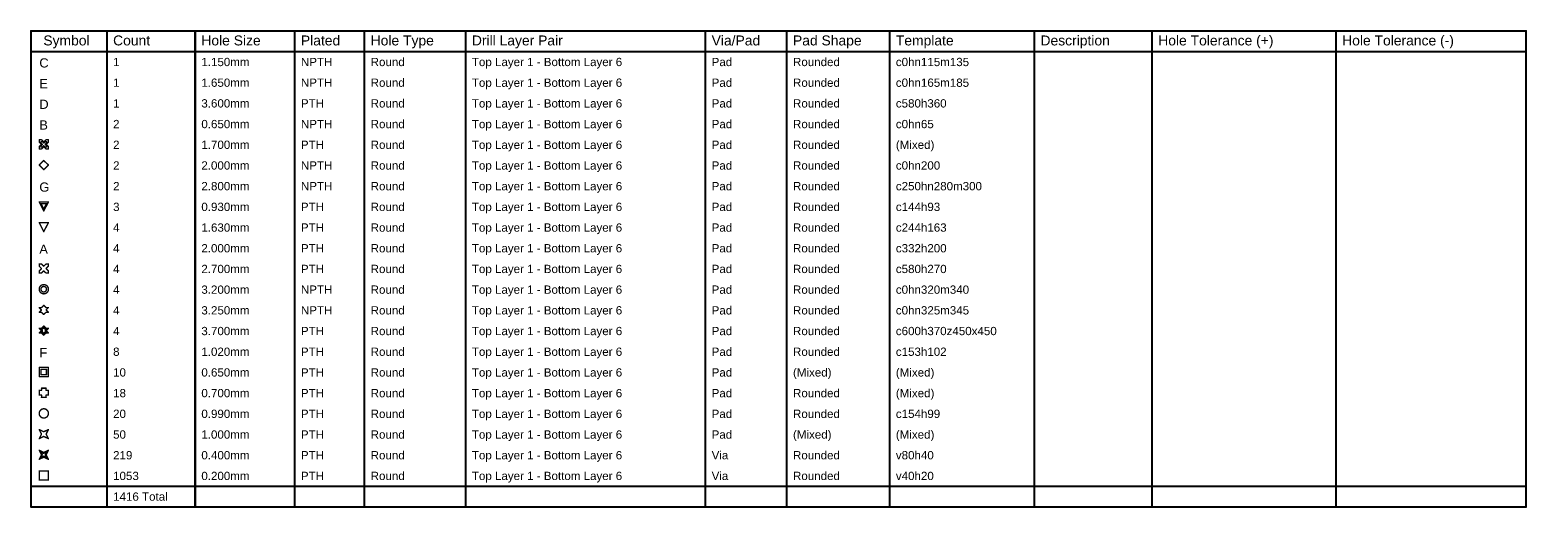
# Model space of a CAD drawing. Header units: inches. Extents: x 0 to 17, y 0 to 4.
# Drawn here: x 6.13 to 16.99, y 0.56 to 4.02 of the extents above; entities that cross this region are included whole.
import ezdxf

# ---------------------------------------------------------------- set-up
doc = ezdxf.new("R2010")
doc.units = ezdxf.units.IN
doc.header["$MEASUREMENT"] = 0
doc.layers.add('Drill Drawing', color=1, linetype='Continuous')
doc.styles.add('Arial', font='', dxfattribs={"height": 0.2})
doc.styles.get('Arial').set_extended_font_data('Arial')

msp = doc.modelspace()

# ---------------------------------------------------------------- linework, layer by layer
at = {"layer": 'Drill Drawing'}
for points in [[(6.141, 4.017, 0.015, 0.015, 0), (16.984, 4.017, 0.015, 0.015, 0)], [(6.141, 0.567, 0.015, 0.015, 0), (6.141, 4.017, 0.015, 0.015, 0)], [(6.692, 0.567, 0.015, 0.015, 0), (6.692, 4.017, 0.015, 0.015, 0)], [(7.332, 0.567, 0.015, 0.015, 0), (7.332, 4.017, 0.015, 0.015, 0)], [(8.054, 0.567, 0.015, 0.015, 0), (8.054, 4.017, 0.015, 0.015, 0)], [(8.56, 0.567, 0.015, 0.015, 0), (8.56, 4.017, 0.015, 0.015, 0)], [(9.294, 0.567, 0.015, 0.015, 0), (9.294, 4.017, 0.015, 0.015, 0)], [(11.033, 0.567, 0.015, 0.015, 0), (11.033, 4.017, 0.015, 0.015, 0)], [(11.623, 0.567, 0.015, 0.015, 0), (11.623, 4.017, 0.015, 0.015, 0)], [(12.369, 0.567, 0.015, 0.015, 0), (12.369, 4.017, 0.015, 0.015, 0)], [(13.418, 0.567, 0.015, 0.015, 0), (13.418, 4.017, 0.015, 0.015, 0)], [(14.272, 0.567, 0.015, 0.015, 0), (14.272, 4.017, 0.015, 0.015, 0)], [(15.606, 0.567, 0.015, 0.015, 0), (15.606, 4.017, 0.015, 0.015, 0)], [(16.984, 0.567, 0.015, 0.015, 0), (16.984, 4.017, 0.015, 0.015, 0)], [(6.141, 3.867, 0.015, 0.015, 0), (16.984, 3.867, 0.015, 0.015, 0)], [(6.201, 3.212, 0.01, 0.01, 0), (6.201, 3.228, 0.01, 0.01, 0)], [(6.201, 3.228, 0.01, 0.01, 0), (6.218, 3.228, 0.01, 0.01, 0)], [(6.201, 3.212, 0.01, 0.01, 0), (6.218, 3.195, 0.01, 0.01, 0)], [(6.201, 3.178, 0.01, 0.01, 0), (6.218, 3.195, 0.01, 0.01, 0)], [(6.201, 3.162, 0.01, 0.01, 0), (6.201, 3.178, 0.01, 0.01, 0)], [(6.201, 3.162, 0.01, 0.01, 0), (6.218, 3.162, 0.01, 0.01, 0)], [(6.214, 3.205, 0.01, 0.01, 0), (6.214, 3.215, 0.01, 0.01, 0)], [(6.214, 3.215, 0.01, 0.01, 0), (6.224, 3.215, 0.01, 0.01, 0)], [(6.214, 3.205, 0.01, 0.01, 0), (6.224, 3.195, 0.01, 0.01, 0)], [(6.214, 3.185, 0.01, 0.01, 0), (6.224, 3.195, 0.01, 0.01, 0)], [(6.214, 3.175, 0.01, 0.01, 0), (6.214, 3.185, 0.01, 0.01, 0)], [(6.214, 3.175, 0.01, 0.01, 0), (6.224, 3.175, 0.01, 0.01, 0)], [(6.218, 3.228, 0.01, 0.01, 0), (6.234, 3.212, 0.01, 0.01, 0)], [(6.218, 3.162, 0.01, 0.01, 0), (6.234, 3.178, 0.01, 0.01, 0)], [(6.224, 3.215, 0.01, 0.01, 0), (6.234, 3.205, 0.01, 0.01, 0)], [(6.224, 3.175, 0.01, 0.01, 0), (6.234, 3.185, 0.01, 0.01, 0)], [(6.234, 3.212, 0.01, 0.01, 0), (6.251, 3.228, 0.01, 0.01, 0)], [(6.234, 3.205, 0.01, 0.01, 0), (6.244, 3.215, 0.01, 0.01, 0)], [(6.234, 3.185, 0.01, 0.01, 0), (6.244, 3.175, 0.01, 0.01, 0)], [(6.234, 3.178, 0.01, 0.01, 0), (6.251, 3.162, 0.01, 0.01, 0)], [(6.244, 3.215, 0.01, 0.01, 0), (6.254, 3.215, 0.01, 0.01, 0)], [(6.244, 3.195, 0.01, 0.01, 0), (6.254, 3.205, 0.01, 0.01, 0)], [(6.244, 3.195, 0.01, 0.01, 0), (6.254, 3.185, 0.01, 0.01, 0)], [(6.244, 3.175, 0.01, 0.01, 0), (6.254, 3.175, 0.01, 0.01, 0)], [(6.251, 3.228, 0.01, 0.01, 0), (6.268, 3.228, 0.01, 0.01, 0)], [(6.251, 3.195, 0.01, 0.01, 0), (6.268, 3.212, 0.01, 0.01, 0)], [(6.251, 3.195, 0.01, 0.01, 0), (6.268, 3.178, 0.01, 0.01, 0)], [(6.251, 3.162, 0.01, 0.01, 0), (6.268, 3.162, 0.01, 0.01, 0)], [(6.254, 3.205, 0.01, 0.01, 0), (6.254, 3.215, 0.01, 0.01, 0)], [(6.254, 3.175, 0.01, 0.01, 0), (6.254, 3.185, 0.01, 0.01, 0)], [(6.268, 3.212, 0.01, 0.01, 0), (6.268, 3.228, 0.01, 0.01, 0)], [(6.268, 3.162, 0.01, 0.01, 0), (6.268, 3.178, 0.01, 0.01, 0)], [(6.201, 3.045, 0.01, 0.01, 0), (6.234, 3.078, 0.01, 0.01, 0)], [(6.201, 3.045, 0.01, 0.01, 0), (6.234, 3.012, 0.01, 0.01, 0)], [(6.234, 3.078, 0.01, 0.01, 0), (6.268, 3.045, 0.01, 0.01, 0)], [(6.234, 3.012, 0.01, 0.01, 0), (6.268, 3.045, 0.01, 0.01, 0)], [(6.201, 2.778, 0.01, 0.01, 0), (6.268, 2.778, 0.01, 0.01, 0)], [(6.201, 2.778, 0.01, 0.01, 0), (6.234, 2.712, 0.01, 0.01, 0)], [(6.214, 2.765, 0.01, 0.01, 0), (6.254, 2.765, 0.01, 0.01, 0)], [(6.214, 2.765, 0.01, 0.01, 0), (6.234, 2.725, 0.01, 0.01, 0)], [(6.234, 2.712, 0.01, 0.01, 0), (6.268, 2.778, 0.01, 0.01, 0)], [(6.234, 2.725, 0.01, 0.01, 0), (6.254, 2.765, 0.01, 0.01, 0)], [(6.201, 2.628, 0.01, 0.01, 0), (6.268, 2.628, 0.01, 0.01, 0)], [(6.201, 2.628, 0.01, 0.01, 0), (6.234, 2.562, 0.01, 0.01, 0)], [(6.234, 2.562, 0.01, 0.01, 0), (6.268, 2.628, 0.01, 0.01, 0)], [(6.201, 2.312, 0.01, 0.01, 0), (6.201, 2.328, 0.01, 0.01, 0)], [(6.201, 2.328, 0.01, 0.01, 0), (6.218, 2.328, 0.01, 0.01, 0)], [(6.201, 2.312, 0.01, 0.01, 0), (6.218, 2.295, 0.01, 0.01, 0)], [(6.201, 2.278, 0.01, 0.01, 0), (6.218, 2.295, 0.01, 0.01, 0)], [(6.201, 2.262, 0.01, 0.01, 0), (6.201, 2.278, 0.01, 0.01, 0)], [(6.218, 2.328, 0.01, 0.01, 0), (6.234, 2.312, 0.01, 0.01, 0)], [(6.218, 2.262, 0.01, 0.01, 0), (6.234, 2.278, 0.01, 0.01, 0)], [(6.234, 2.312, 0.01, 0.01, 0), (6.251, 2.328, 0.01, 0.01, 0)], [(6.234, 2.278, 0.01, 0.01, 0), (6.251, 2.262, 0.01, 0.01, 0)], [(6.251, 2.328, 0.01, 0.01, 0), (6.268, 2.328, 0.01, 0.01, 0)], [(6.251, 2.295, 0.01, 0.01, 0), (6.268, 2.312, 0.01, 0.01, 0)], [(6.251, 2.295, 0.01, 0.01, 0), (6.268, 2.278, 0.01, 0.01, 0)], [(6.268, 2.312, 0.01, 0.01, 0), (6.268, 2.328, 0.01, 0.01, 0)], [(6.268, 2.262, 0.01, 0.01, 0), (6.268, 2.278, 0.01, 0.01, 0)], [(6.201, 2.262, 0.01, 0.01, 0), (6.218, 2.262, 0.01, 0.01, 0)], [(6.251, 2.262, 0.01, 0.01, 0), (6.268, 2.262, 0.01, 0.01, 0)], [(6.201, 2.012, 0.01, 0.01, 0), (6.218, 1.995, 0.01, 0.01, 0)], [(6.201, 2.012, 0.01, 0.01, 0), (6.218, 2.012, 0.01, 0.01, 0)], [(6.201, 1.978, 0.01, 0.01, 0), (6.218, 1.995, 0.01, 0.01, 0)], [(6.201, 1.978, 0.01, 0.01, 0), (6.218, 1.978, 0.01, 0.01, 0)], [(6.218, 2.012, 0.01, 0.01, 0), (6.234, 2.028, 0.01, 0.01, 0)], [(6.218, 1.978, 0.01, 0.01, 0), (6.234, 1.962, 0.01, 0.01, 0)], [(6.234, 2.028, 0.01, 0.01, 0), (6.251, 2.012, 0.01, 0.01, 0)], [(6.234, 1.962, 0.01, 0.01, 0), (6.251, 1.978, 0.01, 0.01, 0)], [(6.251, 2.012, 0.01, 0.01, 0), (6.268, 2.012, 0.01, 0.01, 0)], [(6.251, 1.995, 0.01, 0.01, 0), (6.268, 2.012, 0.01, 0.01, 0)], [(6.251, 1.995, 0.01, 0.01, 0), (6.268, 1.978, 0.01, 0.01, 0)], [(6.251, 1.978, 0.01, 0.01, 0), (6.268, 1.978, 0.01, 0.01, 0)], [(6.201, 1.862, 0.01, 0.01, 0), (6.218, 1.845, 0.01, 0.01, 0)], [(6.201, 1.862, 0.01, 0.01, 0), (6.218, 1.862, 0.01, 0.01, 0)], [(6.201, 1.828, 0.01, 0.01, 0), (6.218, 1.845, 0.01, 0.01, 0)], [(6.214, 1.855, 0.01, 0.01, 0), (6.224, 1.845, 0.01, 0.01, 0)], [(6.214, 1.855, 0.01, 0.01, 0), (6.224, 1.855, 0.01, 0.01, 0)], [(6.214, 1.835, 0.01, 0.01, 0), (6.224, 1.845, 0.01, 0.01, 0)], [(6.218, 1.862, 0.01, 0.01, 0), (6.234, 1.878, 0.01, 0.01, 0)], [(6.224, 1.855, 0.01, 0.01, 0), (6.234, 1.865, 0.01, 0.01, 0)], [(6.234, 1.878, 0.01, 0.01, 0), (6.251, 1.862, 0.01, 0.01, 0)], [(6.234, 1.865, 0.01, 0.01, 0), (6.244, 1.855, 0.01, 0.01, 0)], [(6.244, 1.855, 0.01, 0.01, 0), (6.254, 1.855, 0.01, 0.01, 0)], [(6.244, 1.845, 0.01, 0.01, 0), (6.254, 1.855, 0.01, 0.01, 0)], [(6.244, 1.845, 0.01, 0.01, 0), (6.254, 1.835, 0.01, 0.01, 0)], [(6.251, 1.862, 0.01, 0.01, 0), (6.268, 1.862, 0.01, 0.01, 0)], [(6.251, 1.845, 0.01, 0.01, 0), (6.268, 1.862, 0.01, 0.01, 0)], [(6.251, 1.845, 0.01, 0.01, 0), (6.268, 1.828, 0.01, 0.01, 0)], [(6.201, 1.828, 0.01, 0.01, 0), (6.218, 1.828, 0.01, 0.01, 0)], [(6.214, 1.835, 0.01, 0.01, 0), (6.224, 1.835, 0.01, 0.01, 0)], [(6.218, 1.828, 0.01, 0.01, 0), (6.234, 1.812, 0.01, 0.01, 0)], [(6.224, 1.835, 0.01, 0.01, 0), (6.234, 1.825, 0.01, 0.01, 0)], [(6.234, 1.825, 0.01, 0.01, 0), (6.244, 1.835, 0.01, 0.01, 0)], [(6.234, 1.812, 0.01, 0.01, 0), (6.251, 1.828, 0.01, 0.01, 0)], [(6.244, 1.835, 0.01, 0.01, 0), (6.254, 1.835, 0.01, 0.01, 0)], [(6.251, 1.828, 0.01, 0.01, 0), (6.268, 1.828, 0.01, 0.01, 0)], [(6.201, 1.578, 0.01, 0.01, 0), (6.268, 1.578, 0.01, 0.01, 0)], [(6.201, 1.512, 0.01, 0.01, 0), (6.201, 1.578, 0.01, 0.01, 0)], [(6.214, 1.565, 0.01, 0.01, 0), (6.254, 1.565, 0.01, 0.01, 0)], [(6.214, 1.525, 0.01, 0.01, 0), (6.214, 1.565, 0.01, 0.01, 0)], [(6.214, 1.525, 0.01, 0.01, 0), (6.254, 1.525, 0.01, 0.01, 0)], [(6.254, 1.525, 0.01, 0.01, 0), (6.254, 1.565, 0.01, 0.01, 0)], [(6.268, 1.512, 0.01, 0.01, 0), (6.268, 1.578, 0.01, 0.01, 0)], [(6.201, 1.512, 0.01, 0.01, 0), (6.268, 1.512, 0.01, 0.01, 0)], [(6.201, 1.378, 0.01, 0.01, 0), (6.201, 1.412, 0.01, 0.01, 0)], [(6.201, 1.412, 0.01, 0.01, 0), (6.218, 1.412, 0.01, 0.01, 0)], [(6.218, 1.412, 0.01, 0.01, 0), (6.218, 1.428, 0.01, 0.01, 0)], [(6.218, 1.428, 0.01, 0.01, 0), (6.251, 1.428, 0.01, 0.01, 0)], [(6.251, 1.412, 0.01, 0.01, 0), (6.251, 1.428, 0.01, 0.01, 0)], [(6.251, 1.412, 0.01, 0.01, 0), (6.268, 1.412, 0.01, 0.01, 0)], [(6.268, 1.378, 0.01, 0.01, 0), (6.268, 1.412, 0.01, 0.01, 0)], [(6.201, 1.378, 0.01, 0.01, 0), (6.218, 1.378, 0.01, 0.01, 0)], [(6.218, 1.362, 0.01, 0.01, 0), (6.218, 1.378, 0.01, 0.01, 0)], [(6.218, 1.362, 0.01, 0.01, 0), (6.251, 1.362, 0.01, 0.01, 0)], [(6.251, 1.378, 0.01, 0.01, 0), (6.268, 1.378, 0.01, 0.01, 0)], [(6.251, 1.362, 0.01, 0.01, 0), (6.251, 1.378, 0.01, 0.01, 0)], [(6.201, 1.128, 0.01, 0.01, 0), (6.234, 1.112, 0.01, 0.01, 0)], [(6.201, 1.128, 0.01, 0.01, 0), (6.218, 1.095, 0.01, 0.01, 0)], [(6.201, 1.062, 0.01, 0.01, 0), (6.218, 1.095, 0.01, 0.01, 0)], [(6.234, 1.112, 0.01, 0.01, 0), (6.268, 1.128, 0.01, 0.01, 0)], [(6.251, 1.095, 0.01, 0.01, 0), (6.268, 1.128, 0.01, 0.01, 0)], [(6.251, 1.095, 0.01, 0.01, 0), (6.268, 1.062, 0.01, 0.01, 0)], [(6.201, 1.062, 0.01, 0.01, 0), (6.234, 1.078, 0.01, 0.01, 0)], [(6.201, 0.978, 0.01, 0.01, 0), (6.234, 0.962, 0.01, 0.01, 0)], [(6.201, 0.978, 0.01, 0.01, 0), (6.218, 0.945, 0.01, 0.01, 0)], [(6.234, 1.078, 0.01, 0.01, 0), (6.268, 1.062, 0.01, 0.01, 0)], [(6.234, 0.962, 0.01, 0.01, 0), (6.268, 0.978, 0.01, 0.01, 0)], [(6.251, 0.945, 0.01, 0.01, 0), (6.268, 0.978, 0.01, 0.01, 0)], [(6.201, 0.912, 0.01, 0.01, 0), (6.218, 0.945, 0.01, 0.01, 0)], [(6.201, 0.912, 0.01, 0.01, 0), (6.234, 0.928, 0.01, 0.01, 0)], [(6.214, 0.965, 0.01, 0.01, 0), (6.234, 0.955, 0.01, 0.01, 0)], [(6.214, 0.965, 0.01, 0.01, 0), (6.224, 0.945, 0.01, 0.01, 0)], [(6.214, 0.925, 0.01, 0.01, 0), (6.224, 0.945, 0.01, 0.01, 0)], [(6.214, 0.925, 0.01, 0.01, 0), (6.234, 0.935, 0.01, 0.01, 0)], [(6.234, 0.955, 0.01, 0.01, 0), (6.254, 0.965, 0.01, 0.01, 0)], [(6.234, 0.935, 0.01, 0.01, 0), (6.254, 0.925, 0.01, 0.01, 0)], [(6.234, 0.928, 0.01, 0.01, 0), (6.268, 0.912, 0.01, 0.01, 0)], [(6.244, 0.945, 0.01, 0.01, 0), (6.254, 0.965, 0.01, 0.01, 0)], [(6.244, 0.945, 0.01, 0.01, 0), (6.254, 0.925, 0.01, 0.01, 0)], [(6.251, 0.945, 0.01, 0.01, 0), (6.268, 0.912, 0.01, 0.01, 0)], [(6.201, 0.828, 0.01, 0.01, 0), (6.268, 0.828, 0.01, 0.01, 0)], [(6.201, 0.762, 0.01, 0.01, 0), (6.201, 0.828, 0.01, 0.01, 0)], [(6.201, 0.762, 0.01, 0.01, 0), (6.268, 0.762, 0.01, 0.01, 0)], [(6.268, 0.762, 0.01, 0.01, 0), (6.268, 0.828, 0.01, 0.01, 0)], [(6.141, 0.717, 0.015, 0.015, 0), (16.984, 0.717, 0.015, 0.015, 0)], [(6.141, 0.567, 0.015, 0.015, 0), (16.984, 0.567, 0.015, 0.015, 0)]]:
    msp.add_lwpolyline(points, format="xyseb", dxfattribs=at)
for points in [[(6.138, 4.017, 0.0075, 0.0075, 1), (6.145, 4.017, 0.0075, 0.0075, 1)], [(6.138, 4.017, 0.0075, 0.0075, 1), (6.145, 4.017, 0.0075, 0.0075, 1)], [(6.688, 4.017, 0.0075, 0.0075, 1), (6.696, 4.017, 0.0075, 0.0075, 1)], [(7.328, 4.017, 0.0075, 0.0075, 1), (7.336, 4.017, 0.0075, 0.0075, 1)], [(8.05, 4.017, 0.0075, 0.0075, 1), (8.058, 4.017, 0.0075, 0.0075, 1)], [(8.556, 4.017, 0.0075, 0.0075, 1), (8.563, 4.017, 0.0075, 0.0075, 1)], [(9.29, 4.017, 0.0075, 0.0075, 1), (9.297, 4.017, 0.0075, 0.0075, 1)], [(11.029, 4.017, 0.0075, 0.0075, 1), (11.037, 4.017, 0.0075, 0.0075, 1)], [(11.619, 4.017, 0.0075, 0.0075, 1), (11.627, 4.017, 0.0075, 0.0075, 1)], [(12.365, 4.017, 0.0075, 0.0075, 1), (12.372, 4.017, 0.0075, 0.0075, 1)], [(13.415, 4.017, 0.0075, 0.0075, 1), (13.422, 4.017, 0.0075, 0.0075, 1)], [(14.268, 4.017, 0.0075, 0.0075, 1), (14.276, 4.017, 0.0075, 0.0075, 1)], [(15.602, 4.017, 0.0075, 0.0075, 1), (15.609, 4.017, 0.0075, 0.0075, 1)], [(16.981, 4.017, 0.0075, 0.0075, 1), (16.988, 4.017, 0.0075, 0.0075, 1)], [(16.981, 4.017, 0.0075, 0.0075, 1), (16.988, 4.017, 0.0075, 0.0075, 1)], [(6.138, 3.867, 0.0075, 0.0075, 1), (6.145, 3.867, 0.0075, 0.0075, 1)], [(16.981, 3.867, 0.0075, 0.0075, 1), (16.988, 3.867, 0.0075, 0.0075, 1)], [(6.199, 3.228, 0.005, 0.005, 1), (6.204, 3.228, 0.005, 0.005, 1)], [(6.199, 3.228, 0.005, 0.005, 1), (6.204, 3.228, 0.005, 0.005, 1)], [(6.199, 3.212, 0.005, 0.005, 1), (6.204, 3.212, 0.005, 0.005, 1)], [(6.199, 3.212, 0.005, 0.005, 1), (6.204, 3.212, 0.005, 0.005, 1)], [(6.199, 3.178, 0.005, 0.005, 1), (6.204, 3.178, 0.005, 0.005, 1)], [(6.199, 3.178, 0.005, 0.005, 1), (6.204, 3.178, 0.005, 0.005, 1)], [(6.199, 3.162, 0.005, 0.005, 1), (6.204, 3.162, 0.005, 0.005, 1)], [(6.199, 3.162, 0.005, 0.005, 1), (6.204, 3.162, 0.005, 0.005, 1)], [(6.212, 3.215, 0.005, 0.005, 1), (6.217, 3.215, 0.005, 0.005, 1)], [(6.212, 3.215, 0.005, 0.005, 1), (6.217, 3.215, 0.005, 0.005, 1)], [(6.212, 3.205, 0.005, 0.005, 1), (6.217, 3.205, 0.005, 0.005, 1)], [(6.212, 3.205, 0.005, 0.005, 1), (6.217, 3.205, 0.005, 0.005, 1)], [(6.212, 3.185, 0.005, 0.005, 1), (6.217, 3.185, 0.005, 0.005, 1)], [(6.212, 3.185, 0.005, 0.005, 1), (6.217, 3.185, 0.005, 0.005, 1)], [(6.212, 3.175, 0.005, 0.005, 1), (6.217, 3.175, 0.005, 0.005, 1)], [(6.212, 3.175, 0.005, 0.005, 1), (6.217, 3.175, 0.005, 0.005, 1)], [(6.215, 3.228, 0.005, 0.005, 1), (6.22, 3.228, 0.005, 0.005, 1)], [(6.215, 3.228, 0.005, 0.005, 1), (6.22, 3.228, 0.005, 0.005, 1)], [(6.215, 3.195, 0.005, 0.005, 1), (6.22, 3.195, 0.005, 0.005, 1)], [(6.215, 3.195, 0.005, 0.005, 1), (6.22, 3.195, 0.005, 0.005, 1)], [(6.215, 3.162, 0.005, 0.005, 1), (6.22, 3.162, 0.005, 0.005, 1)], [(6.215, 3.162, 0.005, 0.005, 1), (6.22, 3.162, 0.005, 0.005, 1)], [(6.222, 3.215, 0.005, 0.005, 1), (6.227, 3.215, 0.005, 0.005, 1)], [(6.222, 3.215, 0.005, 0.005, 1), (6.227, 3.215, 0.005, 0.005, 1)], [(6.222, 3.195, 0.005, 0.005, 1), (6.227, 3.195, 0.005, 0.005, 1)], [(6.222, 3.195, 0.005, 0.005, 1), (6.227, 3.195, 0.005, 0.005, 1)], [(6.222, 3.175, 0.005, 0.005, 1), (6.227, 3.175, 0.005, 0.005, 1)], [(6.222, 3.175, 0.005, 0.005, 1), (6.227, 3.175, 0.005, 0.005, 1)], [(6.232, 3.212, 0.005, 0.005, 1), (6.237, 3.212, 0.005, 0.005, 1)], [(6.232, 3.212, 0.005, 0.005, 1), (6.237, 3.212, 0.005, 0.005, 1)], [(6.232, 3.205, 0.005, 0.005, 1), (6.237, 3.205, 0.005, 0.005, 1)], [(6.232, 3.205, 0.005, 0.005, 1), (6.237, 3.205, 0.005, 0.005, 1)], [(6.232, 3.185, 0.005, 0.005, 1), (6.237, 3.185, 0.005, 0.005, 1)], [(6.232, 3.185, 0.005, 0.005, 1), (6.237, 3.185, 0.005, 0.005, 1)], [(6.232, 3.178, 0.005, 0.005, 1), (6.237, 3.178, 0.005, 0.005, 1)], [(6.232, 3.178, 0.005, 0.005, 1), (6.237, 3.178, 0.005, 0.005, 1)], [(6.242, 3.215, 0.005, 0.005, 1), (6.247, 3.215, 0.005, 0.005, 1)], [(6.242, 3.215, 0.005, 0.005, 1), (6.247, 3.215, 0.005, 0.005, 1)], [(6.242, 3.195, 0.005, 0.005, 1), (6.247, 3.195, 0.005, 0.005, 1)], [(6.242, 3.195, 0.005, 0.005, 1), (6.247, 3.195, 0.005, 0.005, 1)], [(6.242, 3.175, 0.005, 0.005, 1), (6.247, 3.175, 0.005, 0.005, 1)], [(6.242, 3.175, 0.005, 0.005, 1), (6.247, 3.175, 0.005, 0.005, 1)], [(6.249, 3.228, 0.005, 0.005, 1), (6.254, 3.228, 0.005, 0.005, 1)], [(6.249, 3.228, 0.005, 0.005, 1), (6.254, 3.228, 0.005, 0.005, 1)], [(6.249, 3.195, 0.005, 0.005, 1), (6.254, 3.195, 0.005, 0.005, 1)], [(6.249, 3.195, 0.005, 0.005, 1), (6.254, 3.195, 0.005, 0.005, 1)], [(6.249, 3.162, 0.005, 0.005, 1), (6.254, 3.162, 0.005, 0.005, 1)], [(6.249, 3.162, 0.005, 0.005, 1), (6.254, 3.162, 0.005, 0.005, 1)], [(6.252, 3.215, 0.005, 0.005, 1), (6.257, 3.215, 0.005, 0.005, 1)], [(6.252, 3.215, 0.005, 0.005, 1), (6.257, 3.215, 0.005, 0.005, 1)], [(6.252, 3.205, 0.005, 0.005, 1), (6.257, 3.205, 0.005, 0.005, 1)], [(6.252, 3.205, 0.005, 0.005, 1), (6.257, 3.205, 0.005, 0.005, 1)], [(6.252, 3.185, 0.005, 0.005, 1), (6.257, 3.185, 0.005, 0.005, 1)], [(6.252, 3.185, 0.005, 0.005, 1), (6.257, 3.185, 0.005, 0.005, 1)], [(6.252, 3.175, 0.005, 0.005, 1), (6.257, 3.175, 0.005, 0.005, 1)], [(6.252, 3.175, 0.005, 0.005, 1), (6.257, 3.175, 0.005, 0.005, 1)], [(6.265, 3.228, 0.005, 0.005, 1), (6.27, 3.228, 0.005, 0.005, 1)], [(6.265, 3.228, 0.005, 0.005, 1), (6.27, 3.228, 0.005, 0.005, 1)], [(6.265, 3.212, 0.005, 0.005, 1), (6.27, 3.212, 0.005, 0.005, 1)], [(6.265, 3.212, 0.005, 0.005, 1), (6.27, 3.212, 0.005, 0.005, 1)], [(6.265, 3.178, 0.005, 0.005, 1), (6.27, 3.178, 0.005, 0.005, 1)], [(6.265, 3.178, 0.005, 0.005, 1), (6.27, 3.178, 0.005, 0.005, 1)], [(6.265, 3.162, 0.005, 0.005, 1), (6.27, 3.162, 0.005, 0.005, 1)], [(6.265, 3.162, 0.005, 0.005, 1), (6.27, 3.162, 0.005, 0.005, 1)], [(6.199, 3.045, 0.005, 0.005, 1), (6.204, 3.045, 0.005, 0.005, 1)], [(6.199, 3.045, 0.005, 0.005, 1), (6.204, 3.045, 0.005, 0.005, 1)], [(6.232, 3.078, 0.005, 0.005, 1), (6.237, 3.078, 0.005, 0.005, 1)], [(6.232, 3.078, 0.005, 0.005, 1), (6.237, 3.078, 0.005, 0.005, 1)], [(6.265, 3.045, 0.005, 0.005, 1), (6.27, 3.045, 0.005, 0.005, 1)], [(6.265, 3.045, 0.005, 0.005, 1), (6.27, 3.045, 0.005, 0.005, 1)], [(6.232, 3.012, 0.005, 0.005, 1), (6.237, 3.012, 0.005, 0.005, 1)], [(6.232, 3.012, 0.005, 0.005, 1), (6.237, 3.012, 0.005, 0.005, 1)], [(6.199, 2.778, 0.005, 0.005, 1), (6.204, 2.778, 0.005, 0.005, 1)], [(6.199, 2.778, 0.005, 0.005, 1), (6.204, 2.778, 0.005, 0.005, 1)], [(6.212, 2.765, 0.005, 0.005, 1), (6.217, 2.765, 0.005, 0.005, 1)], [(6.212, 2.765, 0.005, 0.005, 1), (6.217, 2.765, 0.005, 0.005, 1)], [(6.232, 2.725, 0.005, 0.005, 1), (6.237, 2.725, 0.005, 0.005, 1)], [(6.232, 2.725, 0.005, 0.005, 1), (6.237, 2.725, 0.005, 0.005, 1)], [(6.232, 2.712, 0.005, 0.005, 1), (6.237, 2.712, 0.005, 0.005, 1)], [(6.232, 2.712, 0.005, 0.005, 1), (6.237, 2.712, 0.005, 0.005, 1)], [(6.252, 2.765, 0.005, 0.005, 1), (6.257, 2.765, 0.005, 0.005, 1)], [(6.252, 2.765, 0.005, 0.005, 1), (6.257, 2.765, 0.005, 0.005, 1)], [(6.265, 2.778, 0.005, 0.005, 1), (6.27, 2.778, 0.005, 0.005, 1)], [(6.265, 2.778, 0.005, 0.005, 1), (6.27, 2.778, 0.005, 0.005, 1)], [(6.199, 2.628, 0.005, 0.005, 1), (6.204, 2.628, 0.005, 0.005, 1)], [(6.199, 2.628, 0.005, 0.005, 1), (6.204, 2.628, 0.005, 0.005, 1)], [(6.265, 2.628, 0.005, 0.005, 1), (6.27, 2.628, 0.005, 0.005, 1)], [(6.265, 2.628, 0.005, 0.005, 1), (6.27, 2.628, 0.005, 0.005, 1)], [(6.232, 2.562, 0.005, 0.005, 1), (6.237, 2.562, 0.005, 0.005, 1)], [(6.232, 2.562, 0.005, 0.005, 1), (6.237, 2.562, 0.005, 0.005, 1)], [(6.199, 2.328, 0.005, 0.005, 1), (6.204, 2.328, 0.005, 0.005, 1)], [(6.199, 2.328, 0.005, 0.005, 1), (6.204, 2.328, 0.005, 0.005, 1)], [(6.199, 2.312, 0.005, 0.005, 1), (6.204, 2.312, 0.005, 0.005, 1)], [(6.199, 2.312, 0.005, 0.005, 1), (6.204, 2.312, 0.005, 0.005, 1)], [(6.199, 2.278, 0.005, 0.005, 1), (6.204, 2.278, 0.005, 0.005, 1)], [(6.199, 2.278, 0.005, 0.005, 1), (6.204, 2.278, 0.005, 0.005, 1)], [(6.215, 2.328, 0.005, 0.005, 1), (6.22, 2.328, 0.005, 0.005, 1)], [(6.215, 2.328, 0.005, 0.005, 1), (6.22, 2.328, 0.005, 0.005, 1)], [(6.215, 2.295, 0.005, 0.005, 1), (6.22, 2.295, 0.005, 0.005, 1)], [(6.215, 2.295, 0.005, 0.005, 1), (6.22, 2.295, 0.005, 0.005, 1)], [(6.232, 2.312, 0.005, 0.005, 1), (6.237, 2.312, 0.005, 0.005, 1)], [(6.232, 2.312, 0.005, 0.005, 1), (6.237, 2.312, 0.005, 0.005, 1)], [(6.232, 2.278, 0.005, 0.005, 1), (6.237, 2.278, 0.005, 0.005, 1)], [(6.232, 2.278, 0.005, 0.005, 1), (6.237, 2.278, 0.005, 0.005, 1)], [(6.249, 2.328, 0.005, 0.005, 1), (6.254, 2.328, 0.005, 0.005, 1)], [(6.249, 2.328, 0.005, 0.005, 1), (6.254, 2.328, 0.005, 0.005, 1)], [(6.249, 2.295, 0.005, 0.005, 1), (6.254, 2.295, 0.005, 0.005, 1)], [(6.249, 2.295, 0.005, 0.005, 1), (6.254, 2.295, 0.005, 0.005, 1)], [(6.265, 2.328, 0.005, 0.005, 1), (6.27, 2.328, 0.005, 0.005, 1)], [(6.265, 2.328, 0.005, 0.005, 1), (6.27, 2.328, 0.005, 0.005, 1)], [(6.265, 2.312, 0.005, 0.005, 1), (6.27, 2.312, 0.005, 0.005, 1)], [(6.265, 2.312, 0.005, 0.005, 1), (6.27, 2.312, 0.005, 0.005, 1)], [(6.265, 2.278, 0.005, 0.005, 1), (6.27, 2.278, 0.005, 0.005, 1)], [(6.265, 2.278, 0.005, 0.005, 1), (6.27, 2.278, 0.005, 0.005, 1)], [(6.199, 2.262, 0.005, 0.005, 1), (6.204, 2.262, 0.005, 0.005, 1)], [(6.199, 2.262, 0.005, 0.005, 1), (6.204, 2.262, 0.005, 0.005, 1)], [(6.268, 2.145, 0.01, 0.01, 1), (6.201, 2.145, 0.01, 0.01, 1)], [(6.215, 2.262, 0.005, 0.005, 1), (6.22, 2.262, 0.005, 0.005, 1)], [(6.215, 2.262, 0.005, 0.005, 1), (6.22, 2.262, 0.005, 0.005, 1)], [(6.249, 2.262, 0.005, 0.005, 1), (6.254, 2.262, 0.005, 0.005, 1)], [(6.249, 2.262, 0.005, 0.005, 1), (6.254, 2.262, 0.005, 0.005, 1)], [(6.265, 2.262, 0.005, 0.005, 1), (6.27, 2.262, 0.005, 0.005, 1)], [(6.265, 2.262, 0.005, 0.005, 1), (6.27, 2.262, 0.005, 0.005, 1)], [(6.199, 2.145, 0.005, 0.005, 1), (6.204, 2.145, 0.005, 0.005, 1)], [(6.254, 2.145, 0.01, 0.01, 1), (6.214, 2.145, 0.01, 0.01, 1)], [(6.212, 2.145, 0.005, 0.005, 1), (6.217, 2.145, 0.005, 0.005, 1)], [(6.252, 2.145, 0.005, 0.005, 1), (6.257, 2.145, 0.005, 0.005, 1)], [(6.265, 2.145, 0.005, 0.005, 1), (6.27, 2.145, 0.005, 0.005, 1)], [(6.199, 2.012, 0.005, 0.005, 1), (6.204, 2.012, 0.005, 0.005, 1)], [(6.199, 2.012, 0.005, 0.005, 1), (6.204, 2.012, 0.005, 0.005, 1)], [(6.199, 1.978, 0.005, 0.005, 1), (6.204, 1.978, 0.005, 0.005, 1)], [(6.199, 1.978, 0.005, 0.005, 1), (6.204, 1.978, 0.005, 0.005, 1)], [(6.215, 2.012, 0.005, 0.005, 1), (6.22, 2.012, 0.005, 0.005, 1)], [(6.215, 2.012, 0.005, 0.005, 1), (6.22, 2.012, 0.005, 0.005, 1)], [(6.215, 1.995, 0.005, 0.005, 1), (6.22, 1.995, 0.005, 0.005, 1)], [(6.215, 1.995, 0.005, 0.005, 1), (6.22, 1.995, 0.005, 0.005, 1)], [(6.215, 1.978, 0.005, 0.005, 1), (6.22, 1.978, 0.005, 0.005, 1)], [(6.215, 1.978, 0.005, 0.005, 1), (6.22, 1.978, 0.005, 0.005, 1)], [(6.232, 2.028, 0.005, 0.005, 1), (6.237, 2.028, 0.005, 0.005, 1)], [(6.232, 2.028, 0.005, 0.005, 1), (6.237, 2.028, 0.005, 0.005, 1)], [(6.232, 1.962, 0.005, 0.005, 1), (6.237, 1.962, 0.005, 0.005, 1)], [(6.232, 1.962, 0.005, 0.005, 1), (6.237, 1.962, 0.005, 0.005, 1)], [(6.249, 2.012, 0.005, 0.005, 1), (6.254, 2.012, 0.005, 0.005, 1)], [(6.249, 2.012, 0.005, 0.005, 1), (6.254, 2.012, 0.005, 0.005, 1)], [(6.249, 1.995, 0.005, 0.005, 1), (6.254, 1.995, 0.005, 0.005, 1)], [(6.249, 1.995, 0.005, 0.005, 1), (6.254, 1.995, 0.005, 0.005, 1)], [(6.249, 1.978, 0.005, 0.005, 1), (6.254, 1.978, 0.005, 0.005, 1)], [(6.249, 1.978, 0.005, 0.005, 1), (6.254, 1.978, 0.005, 0.005, 1)], [(6.265, 2.012, 0.005, 0.005, 1), (6.27, 2.012, 0.005, 0.005, 1)], [(6.265, 2.012, 0.005, 0.005, 1), (6.27, 2.012, 0.005, 0.005, 1)], [(6.265, 1.978, 0.005, 0.005, 1), (6.27, 1.978, 0.005, 0.005, 1)], [(6.265, 1.978, 0.005, 0.005, 1), (6.27, 1.978, 0.005, 0.005, 1)], [(6.199, 1.862, 0.005, 0.005, 1), (6.204, 1.862, 0.005, 0.005, 1)], [(6.199, 1.862, 0.005, 0.005, 1), (6.204, 1.862, 0.005, 0.005, 1)], [(6.212, 1.855, 0.005, 0.005, 1), (6.217, 1.855, 0.005, 0.005, 1)], [(6.212, 1.855, 0.005, 0.005, 1), (6.217, 1.855, 0.005, 0.005, 1)], [(6.215, 1.862, 0.005, 0.005, 1), (6.22, 1.862, 0.005, 0.005, 1)], [(6.215, 1.862, 0.005, 0.005, 1), (6.22, 1.862, 0.005, 0.005, 1)], [(6.215, 1.845, 0.005, 0.005, 1), (6.22, 1.845, 0.005, 0.005, 1)], [(6.215, 1.845, 0.005, 0.005, 1), (6.22, 1.845, 0.005, 0.005, 1)], [(6.222, 1.855, 0.005, 0.005, 1), (6.227, 1.855, 0.005, 0.005, 1)], [(6.222, 1.855, 0.005, 0.005, 1), (6.227, 1.855, 0.005, 0.005, 1)], [(6.222, 1.845, 0.005, 0.005, 1), (6.227, 1.845, 0.005, 0.005, 1)], [(6.222, 1.845, 0.005, 0.005, 1), (6.227, 1.845, 0.005, 0.005, 1)], [(6.232, 1.878, 0.005, 0.005, 1), (6.237, 1.878, 0.005, 0.005, 1)], [(6.232, 1.878, 0.005, 0.005, 1), (6.237, 1.878, 0.005, 0.005, 1)], [(6.232, 1.865, 0.005, 0.005, 1), (6.237, 1.865, 0.005, 0.005, 1)], [(6.232, 1.865, 0.005, 0.005, 1), (6.237, 1.865, 0.005, 0.005, 1)], [(6.242, 1.855, 0.005, 0.005, 1), (6.247, 1.855, 0.005, 0.005, 1)], [(6.242, 1.855, 0.005, 0.005, 1), (6.247, 1.855, 0.005, 0.005, 1)], [(6.242, 1.845, 0.005, 0.005, 1), (6.247, 1.845, 0.005, 0.005, 1)], [(6.242, 1.845, 0.005, 0.005, 1), (6.247, 1.845, 0.005, 0.005, 1)], [(6.249, 1.862, 0.005, 0.005, 1), (6.254, 1.862, 0.005, 0.005, 1)], [(6.249, 1.862, 0.005, 0.005, 1), (6.254, 1.862, 0.005, 0.005, 1)], [(6.249, 1.845, 0.005, 0.005, 1), (6.254, 1.845, 0.005, 0.005, 1)], [(6.249, 1.845, 0.005, 0.005, 1), (6.254, 1.845, 0.005, 0.005, 1)], [(6.252, 1.855, 0.005, 0.005, 1), (6.257, 1.855, 0.005, 0.005, 1)], [(6.252, 1.855, 0.005, 0.005, 1), (6.257, 1.855, 0.005, 0.005, 1)], [(6.265, 1.862, 0.005, 0.005, 1), (6.27, 1.862, 0.005, 0.005, 1)], [(6.265, 1.862, 0.005, 0.005, 1), (6.27, 1.862, 0.005, 0.005, 1)], [(6.199, 1.828, 0.005, 0.005, 1), (6.204, 1.828, 0.005, 0.005, 1)], [(6.199, 1.828, 0.005, 0.005, 1), (6.204, 1.828, 0.005, 0.005, 1)], [(6.212, 1.835, 0.005, 0.005, 1), (6.217, 1.835, 0.005, 0.005, 1)], [(6.212, 1.835, 0.005, 0.005, 1), (6.217, 1.835, 0.005, 0.005, 1)], [(6.215, 1.828, 0.005, 0.005, 1), (6.22, 1.828, 0.005, 0.005, 1)], [(6.215, 1.828, 0.005, 0.005, 1), (6.22, 1.828, 0.005, 0.005, 1)], [(6.222, 1.835, 0.005, 0.005, 1), (6.227, 1.835, 0.005, 0.005, 1)], [(6.222, 1.835, 0.005, 0.005, 1), (6.227, 1.835, 0.005, 0.005, 1)], [(6.232, 1.825, 0.005, 0.005, 1), (6.237, 1.825, 0.005, 0.005, 1)], [(6.232, 1.825, 0.005, 0.005, 1), (6.237, 1.825, 0.005, 0.005, 1)], [(6.232, 1.812, 0.005, 0.005, 1), (6.237, 1.812, 0.005, 0.005, 1)], [(6.232, 1.812, 0.005, 0.005, 1), (6.237, 1.812, 0.005, 0.005, 1)], [(6.242, 1.835, 0.005, 0.005, 1), (6.247, 1.835, 0.005, 0.005, 1)], [(6.242, 1.835, 0.005, 0.005, 1), (6.247, 1.835, 0.005, 0.005, 1)], [(6.249, 1.828, 0.005, 0.005, 1), (6.254, 1.828, 0.005, 0.005, 1)], [(6.249, 1.828, 0.005, 0.005, 1), (6.254, 1.828, 0.005, 0.005, 1)], [(6.252, 1.835, 0.005, 0.005, 1), (6.257, 1.835, 0.005, 0.005, 1)], [(6.252, 1.835, 0.005, 0.005, 1), (6.257, 1.835, 0.005, 0.005, 1)], [(6.265, 1.828, 0.005, 0.005, 1), (6.27, 1.828, 0.005, 0.005, 1)], [(6.265, 1.828, 0.005, 0.005, 1), (6.27, 1.828, 0.005, 0.005, 1)], [(6.199, 1.578, 0.005, 0.005, 1), (6.204, 1.578, 0.005, 0.005, 1)], [(6.199, 1.578, 0.005, 0.005, 1), (6.204, 1.578, 0.005, 0.005, 1)], [(6.212, 1.565, 0.005, 0.005, 1), (6.217, 1.565, 0.005, 0.005, 1)], [(6.212, 1.565, 0.005, 0.005, 1), (6.217, 1.565, 0.005, 0.005, 1)], [(6.212, 1.525, 0.005, 0.005, 1), (6.217, 1.525, 0.005, 0.005, 1)], [(6.212, 1.525, 0.005, 0.005, 1), (6.217, 1.525, 0.005, 0.005, 1)], [(6.252, 1.565, 0.005, 0.005, 1), (6.257, 1.565, 0.005, 0.005, 1)], [(6.252, 1.565, 0.005, 0.005, 1), (6.257, 1.565, 0.005, 0.005, 1)], [(6.252, 1.525, 0.005, 0.005, 1), (6.257, 1.525, 0.005, 0.005, 1)], [(6.252, 1.525, 0.005, 0.005, 1), (6.257, 1.525, 0.005, 0.005, 1)], [(6.265, 1.578, 0.005, 0.005, 1), (6.27, 1.578, 0.005, 0.005, 1)], [(6.265, 1.578, 0.005, 0.005, 1), (6.27, 1.578, 0.005, 0.005, 1)], [(6.199, 1.512, 0.005, 0.005, 1), (6.204, 1.512, 0.005, 0.005, 1)], [(6.199, 1.512, 0.005, 0.005, 1), (6.204, 1.512, 0.005, 0.005, 1)], [(6.199, 1.412, 0.005, 0.005, 1), (6.204, 1.412, 0.005, 0.005, 1)], [(6.199, 1.412, 0.005, 0.005, 1), (6.204, 1.412, 0.005, 0.005, 1)], [(6.215, 1.428, 0.005, 0.005, 1), (6.22, 1.428, 0.005, 0.005, 1)], [(6.215, 1.428, 0.005, 0.005, 1), (6.22, 1.428, 0.005, 0.005, 1)], [(6.215, 1.412, 0.005, 0.005, 1), (6.22, 1.412, 0.005, 0.005, 1)], [(6.215, 1.412, 0.005, 0.005, 1), (6.22, 1.412, 0.005, 0.005, 1)], [(6.249, 1.428, 0.005, 0.005, 1), (6.254, 1.428, 0.005, 0.005, 1)], [(6.249, 1.428, 0.005, 0.005, 1), (6.254, 1.428, 0.005, 0.005, 1)], [(6.249, 1.412, 0.005, 0.005, 1), (6.254, 1.412, 0.005, 0.005, 1)], [(6.249, 1.412, 0.005, 0.005, 1), (6.254, 1.412, 0.005, 0.005, 1)], [(6.265, 1.512, 0.005, 0.005, 1), (6.27, 1.512, 0.005, 0.005, 1)], [(6.265, 1.512, 0.005, 0.005, 1), (6.27, 1.512, 0.005, 0.005, 1)], [(6.265, 1.412, 0.005, 0.005, 1), (6.27, 1.412, 0.005, 0.005, 1)], [(6.265, 1.412, 0.005, 0.005, 1), (6.27, 1.412, 0.005, 0.005, 1)], [(6.199, 1.378, 0.005, 0.005, 1), (6.204, 1.378, 0.005, 0.005, 1)], [(6.199, 1.378, 0.005, 0.005, 1), (6.204, 1.378, 0.005, 0.005, 1)], [(6.215, 1.378, 0.005, 0.005, 1), (6.22, 1.378, 0.005, 0.005, 1)], [(6.215, 1.378, 0.005, 0.005, 1), (6.22, 1.378, 0.005, 0.005, 1)], [(6.215, 1.362, 0.005, 0.005, 1), (6.22, 1.362, 0.005, 0.005, 1)], [(6.215, 1.362, 0.005, 0.005, 1), (6.22, 1.362, 0.005, 0.005, 1)], [(6.249, 1.378, 0.005, 0.005, 1), (6.254, 1.378, 0.005, 0.005, 1)], [(6.249, 1.378, 0.005, 0.005, 1), (6.254, 1.378, 0.005, 0.005, 1)], [(6.249, 1.362, 0.005, 0.005, 1), (6.254, 1.362, 0.005, 0.005, 1)], [(6.249, 1.362, 0.005, 0.005, 1), (6.254, 1.362, 0.005, 0.005, 1)], [(6.265, 1.378, 0.005, 0.005, 1), (6.27, 1.378, 0.005, 0.005, 1)], [(6.265, 1.378, 0.005, 0.005, 1), (6.27, 1.378, 0.005, 0.005, 1)], [(6.268, 1.245, 0.01, 0.01, 1), (6.201, 1.245, 0.01, 0.01, 1)], [(6.199, 1.245, 0.005, 0.005, 1), (6.204, 1.245, 0.005, 0.005, 1)], [(6.265, 1.245, 0.005, 0.005, 1), (6.27, 1.245, 0.005, 0.005, 1)], [(6.199, 1.128, 0.005, 0.005, 1), (6.204, 1.128, 0.005, 0.005, 1)], [(6.199, 1.128, 0.005, 0.005, 1), (6.204, 1.128, 0.005, 0.005, 1)], [(6.215, 1.095, 0.005, 0.005, 1), (6.22, 1.095, 0.005, 0.005, 1)], [(6.215, 1.095, 0.005, 0.005, 1), (6.22, 1.095, 0.005, 0.005, 1)], [(6.232, 1.112, 0.005, 0.005, 1), (6.237, 1.112, 0.005, 0.005, 1)], [(6.232, 1.112, 0.005, 0.005, 1), (6.237, 1.112, 0.005, 0.005, 1)], [(6.249, 1.095, 0.005, 0.005, 1), (6.254, 1.095, 0.005, 0.005, 1)], [(6.249, 1.095, 0.005, 0.005, 1), (6.254, 1.095, 0.005, 0.005, 1)], [(6.265, 1.128, 0.005, 0.005, 1), (6.27, 1.128, 0.005, 0.005, 1)], [(6.265, 1.128, 0.005, 0.005, 1), (6.27, 1.128, 0.005, 0.005, 1)], [(6.199, 1.062, 0.005, 0.005, 1), (6.204, 1.062, 0.005, 0.005, 1)], [(6.199, 1.062, 0.005, 0.005, 1), (6.204, 1.062, 0.005, 0.005, 1)], [(6.199, 0.978, 0.005, 0.005, 1), (6.204, 0.978, 0.005, 0.005, 1)], [(6.199, 0.978, 0.005, 0.005, 1), (6.204, 0.978, 0.005, 0.005, 1)], [(6.232, 1.078, 0.005, 0.005, 1), (6.237, 1.078, 0.005, 0.005, 1)], [(6.232, 1.078, 0.005, 0.005, 1), (6.237, 1.078, 0.005, 0.005, 1)], [(6.265, 1.062, 0.005, 0.005, 1), (6.27, 1.062, 0.005, 0.005, 1)], [(6.265, 1.062, 0.005, 0.005, 1), (6.27, 1.062, 0.005, 0.005, 1)], [(6.265, 0.978, 0.005, 0.005, 1), (6.27, 0.978, 0.005, 0.005, 1)], [(6.265, 0.978, 0.005, 0.005, 1), (6.27, 0.978, 0.005, 0.005, 1)], [(6.199, 0.912, 0.005, 0.005, 1), (6.204, 0.912, 0.005, 0.005, 1)], [(6.199, 0.912, 0.005, 0.005, 1), (6.204, 0.912, 0.005, 0.005, 1)], [(6.212, 0.965, 0.005, 0.005, 1), (6.217, 0.965, 0.005, 0.005, 1)], [(6.212, 0.965, 0.005, 0.005, 1), (6.217, 0.965, 0.005, 0.005, 1)], [(6.212, 0.925, 0.005, 0.005, 1), (6.217, 0.925, 0.005, 0.005, 1)], [(6.212, 0.925, 0.005, 0.005, 1), (6.217, 0.925, 0.005, 0.005, 1)], [(6.215, 0.945, 0.005, 0.005, 1), (6.22, 0.945, 0.005, 0.005, 1)], [(6.215, 0.945, 0.005, 0.005, 1), (6.22, 0.945, 0.005, 0.005, 1)], [(6.222, 0.945, 0.005, 0.005, 1), (6.227, 0.945, 0.005, 0.005, 1)], [(6.222, 0.945, 0.005, 0.005, 1), (6.227, 0.945, 0.005, 0.005, 1)], [(6.232, 0.962, 0.005, 0.005, 1), (6.237, 0.962, 0.005, 0.005, 1)], [(6.232, 0.962, 0.005, 0.005, 1), (6.237, 0.962, 0.005, 0.005, 1)], [(6.232, 0.955, 0.005, 0.005, 1), (6.237, 0.955, 0.005, 0.005, 1)], [(6.232, 0.955, 0.005, 0.005, 1), (6.237, 0.955, 0.005, 0.005, 1)], [(6.232, 0.935, 0.005, 0.005, 1), (6.237, 0.935, 0.005, 0.005, 1)], [(6.232, 0.935, 0.005, 0.005, 1), (6.237, 0.935, 0.005, 0.005, 1)], [(6.232, 0.928, 0.005, 0.005, 1), (6.237, 0.928, 0.005, 0.005, 1)], [(6.232, 0.928, 0.005, 0.005, 1), (6.237, 0.928, 0.005, 0.005, 1)], [(6.242, 0.945, 0.005, 0.005, 1), (6.247, 0.945, 0.005, 0.005, 1)], [(6.242, 0.945, 0.005, 0.005, 1), (6.247, 0.945, 0.005, 0.005, 1)], [(6.249, 0.945, 0.005, 0.005, 1), (6.254, 0.945, 0.005, 0.005, 1)], [(6.249, 0.945, 0.005, 0.005, 1), (6.254, 0.945, 0.005, 0.005, 1)], [(6.252, 0.965, 0.005, 0.005, 1), (6.257, 0.965, 0.005, 0.005, 1)], [(6.252, 0.965, 0.005, 0.005, 1), (6.257, 0.965, 0.005, 0.005, 1)], [(6.252, 0.925, 0.005, 0.005, 1), (6.257, 0.925, 0.005, 0.005, 1)], [(6.252, 0.925, 0.005, 0.005, 1), (6.257, 0.925, 0.005, 0.005, 1)], [(6.265, 0.912, 0.005, 0.005, 1), (6.27, 0.912, 0.005, 0.005, 1)], [(6.265, 0.912, 0.005, 0.005, 1), (6.27, 0.912, 0.005, 0.005, 1)], [(6.199, 0.828, 0.005, 0.005, 1), (6.204, 0.828, 0.005, 0.005, 1)], [(6.199, 0.828, 0.005, 0.005, 1), (6.204, 0.828, 0.005, 0.005, 1)], [(6.199, 0.762, 0.005, 0.005, 1), (6.204, 0.762, 0.005, 0.005, 1)], [(6.199, 0.762, 0.005, 0.005, 1), (6.204, 0.762, 0.005, 0.005, 1)], [(6.265, 0.828, 0.005, 0.005, 1), (6.27, 0.828, 0.005, 0.005, 1)], [(6.265, 0.828, 0.005, 0.005, 1), (6.27, 0.828, 0.005, 0.005, 1)], [(6.265, 0.762, 0.005, 0.005, 1), (6.27, 0.762, 0.005, 0.005, 1)], [(6.265, 0.762, 0.005, 0.005, 1), (6.27, 0.762, 0.005, 0.005, 1)], [(6.138, 0.717, 0.0075, 0.0075, 1), (6.145, 0.717, 0.0075, 0.0075, 1)], [(16.981, 0.717, 0.0075, 0.0075, 1), (16.988, 0.717, 0.0075, 0.0075, 1)], [(6.138, 0.567, 0.0075, 0.0075, 1), (6.145, 0.567, 0.0075, 0.0075, 1)], [(6.138, 0.567, 0.0075, 0.0075, 1), (6.145, 0.567, 0.0075, 0.0075, 1)], [(6.688, 0.567, 0.0075, 0.0075, 1), (6.696, 0.567, 0.0075, 0.0075, 1)], [(7.328, 0.567, 0.0075, 0.0075, 1), (7.336, 0.567, 0.0075, 0.0075, 1)], [(8.05, 0.567, 0.0075, 0.0075, 1), (8.058, 0.567, 0.0075, 0.0075, 1)], [(8.556, 0.567, 0.0075, 0.0075, 1), (8.563, 0.567, 0.0075, 0.0075, 1)], [(9.29, 0.567, 0.0075, 0.0075, 1), (9.297, 0.567, 0.0075, 0.0075, 1)], [(11.029, 0.567, 0.0075, 0.0075, 1), (11.037, 0.567, 0.0075, 0.0075, 1)], [(11.619, 0.567, 0.0075, 0.0075, 1), (11.627, 0.567, 0.0075, 0.0075, 1)], [(12.365, 0.567, 0.0075, 0.0075, 1), (12.372, 0.567, 0.0075, 0.0075, 1)], [(13.415, 0.567, 0.0075, 0.0075, 1), (13.422, 0.567, 0.0075, 0.0075, 1)], [(14.268, 0.567, 0.0075, 0.0075, 1), (14.276, 0.567, 0.0075, 0.0075, 1)], [(15.602, 0.567, 0.0075, 0.0075, 1), (15.609, 0.567, 0.0075, 0.0075, 1)], [(16.981, 0.567, 0.0075, 0.0075, 1), (16.988, 0.567, 0.0075, 0.0075, 1)], [(16.981, 0.567, 0.0075, 0.0075, 1), (16.988, 0.567, 0.0075, 0.0075, 1)]]:
    msp.add_lwpolyline(points, format="xyseb", close=True, dxfattribs=at)

# ---------------------------------------------------------------- texts
at = {"layer": 'Drill Drawing', "style": 'Arial'}
for s, height, p in [('Symbol', 0.072, (6.231, 3.912)), ('Count', 0.072, (6.737, 3.912)), ('Hole Size', 0.072, (7.377, 3.912)), ('Plated', 0.072, (8.099, 3.912)), ('Hole Type', 0.072, (8.605, 3.912)), ('Drill Layer Pair', 0.072, (9.339, 3.912)), ('Via/Pad', 0.072, (11.078, 3.912)), ('Pad Shape', 0.072, (11.668, 3.912)), ('Template', 0.072, (12.414, 3.912)), ('Description', 0.072, (13.463, 3.912)), ('Hole Tolerance (+)', 0.072, (14.317, 3.912)), ('Hole Tolerance (-)', 0.072, (15.651, 3.912)), ('C', 0.0667, (6.202, 3.752)), ('1', 0.06, (6.737, 3.762)), ('1.150mm', 0.06, (7.377, 3.762)), ('NPTH', 0.06, (8.099, 3.762)), ('Round', 0.06, (8.605, 3.762)), ('Top Layer 1 - Bottom Layer 6', 0.06, (9.339, 3.762)), ('Pad', 0.06, (11.078, 3.762)), ('Rounded', 0.06, (11.668, 3.762)), ('c0hn115m135', 0.06, (12.414, 3.762)), ('E', 0.0667, (6.202, 3.602)), ('1', 0.06, (6.737, 3.612)), ('1.650mm', 0.06, (7.377, 3.612)), ('NPTH', 0.06, (8.099, 3.612)), ('Round', 0.06, (8.605, 3.612)), ('Top Layer 1 - Bottom Layer 6', 0.06, (9.339, 3.612)), ('Pad', 0.06, (11.078, 3.612)), ('Rounded', 0.06, (11.668, 3.612)), ('c0hn165m185', 0.06, (12.414, 3.612)), ('D', 0.0667, (6.202, 3.452)), ('1', 0.06, (6.737, 3.462)), ('3.600mm', 0.06, (7.377, 3.462)), ('PTH', 0.06, (8.099, 3.462)), ('Round', 0.06, (8.605, 3.462)), ('Top Layer 1 - Bottom Layer 6', 0.06, (9.339, 3.462)), ('Pad', 0.06, (11.078, 3.462)), ('Rounded', 0.06, (11.668, 3.462)), ('c580h360', 0.06, (12.414, 3.462)), ('B', 0.0667, (6.202, 3.302)), ('2', 0.06, (6.737, 3.312)), ('0.650mm', 0.06, (7.377, 3.312)), ('NPTH', 0.06, (8.099, 3.312)), ('Round', 0.06, (8.605, 3.312)), ('Top Layer 1 - Bottom Layer 6', 0.06, (9.339, 3.312)), ('Pad', 0.06, (11.078, 3.312)), ('Rounded', 0.06, (11.668, 3.312)), ('c0hn65', 0.06, (12.414, 3.312)), ('2', 0.06, (6.737, 3.162)), ('1.700mm', 0.06, (7.377, 3.162)), ('PTH', 0.06, (8.099, 3.162)), ('Round', 0.06, (8.605, 3.162)), ('Top Layer 1 - Bottom Layer 6', 0.06, (9.339, 3.162)), ('Pad', 0.06, (11.078, 3.162)), ('Rounded', 0.06, (11.668, 3.162)), ('(Mixed)', 0.06, (12.414, 3.162)), ('2', 0.06, (6.737, 3.012)), ('2.000mm', 0.06, (7.377, 3.012)), ('NPTH', 0.06, (8.099, 3.012)), ('Round', 0.06, (8.605, 3.012)), ('Top Layer 1 - Bottom Layer 6', 0.06, (9.339, 3.012)), ('Pad', 0.06, (11.078, 3.012)), ('Rounded', 0.06, (11.668, 3.012)), ('c0hn200', 0.06, (12.414, 3.012)), ('G', 0.0667, (6.202, 2.852)), ('2', 0.06, (6.737, 2.862)), ('2.800mm', 0.06, (7.377, 2.862)), ('NPTH', 0.06, (8.099, 2.862)), ('Round', 0.06, (8.605, 2.862)), ('Top Layer 1 - Bottom Layer 6', 0.06, (9.339, 2.862)), ('Pad', 0.06, (11.078, 2.862)), ('Rounded', 0.06, (11.668, 2.862)), ('c250hn280m300', 0.06, (12.414, 2.862)), ('3', 0.06, (6.737, 2.712)), ('0.930mm', 0.06, (7.377, 2.712)), ('PTH', 0.06, (8.099, 2.712)), ('Round', 0.06, (8.605, 2.712)), ('Top Layer 1 - Bottom Layer 6', 0.06, (9.339, 2.712)), ('Pad', 0.06, (11.078, 2.712)), ('Rounded', 0.06, (11.668, 2.712)), ('c144h93', 0.06, (12.414, 2.712)), ('4', 0.06, (6.737, 2.562)), ('1.630mm', 0.06, (7.377, 2.562)), ('PTH', 0.06, (8.099, 2.562)), ('Round', 0.06, (8.605, 2.562)), ('Top Layer 1 - Bottom Layer 6', 0.06, (9.339, 2.562)), ('Pad', 0.06, (11.078, 2.562)), ('Rounded', 0.06, (11.668, 2.562)), ('c244h163', 0.06, (12.414, 2.562)), ('A', 0.0667, (6.202, 2.402)), ('4', 0.06, (6.737, 2.412)), ('2.000mm', 0.06, (7.377, 2.412)), ('PTH', 0.06, (8.099, 2.412)), ('Round', 0.06, (8.605, 2.412)), ('Top Layer 1 - Bottom Layer 6', 0.06, (9.339, 2.412)), ('Pad', 0.06, (11.078, 2.412)), ('Rounded', 0.06, (11.668, 2.412)), ('c332h200', 0.06, (12.414, 2.412)), ('4', 0.06, (6.737, 2.262)), ('2.700mm', 0.06, (7.377, 2.262)), ('PTH', 0.06, (8.099, 2.262)), ('Round', 0.06, (8.605, 2.262)), ('Top Layer 1 - Bottom Layer 6', 0.06, (9.339, 2.262)), ('Pad', 0.06, (11.078, 2.262)), ('Rounded', 0.06, (11.668, 2.262)), ('c580h270', 0.06, (12.414, 2.262)), ('3.200mm', 0.06, (7.377, 2.112)), ('Round', 0.06, (8.605, 2.112)), ('Top Layer 1 - Bottom Layer 6', 0.06, (9.339, 2.112)), ('Pad', 0.06, (11.078, 2.112)), ('Rounded', 0.06, (11.668, 2.112)), ('c0hn320m340', 0.06, (12.414, 2.112)), ('4', 0.06, (6.737, 2.112)), ('NPTH', 0.06, (8.099, 2.112)), ('4', 0.06, (6.737, 1.962)), ('3.250mm', 0.06, (7.377, 1.962)), ('NPTH', 0.06, (8.099, 1.962)), ('Round', 0.06, (8.605, 1.962)), ('Top Layer 1 - Bottom Layer 6', 0.06, (9.339, 1.962)), ('Pad', 0.06, (11.078, 1.962)), ('Rounded', 0.06, (11.668, 1.962)), ('c0hn325m345', 0.06, (12.414, 1.962)), ('4', 0.06, (6.737, 1.812)), ('3.700mm', 0.06, (7.377, 1.812)), ('PTH', 0.06, (8.099, 1.812)), ('Round', 0.06, (8.605, 1.812)), ('Top Layer 1 - Bottom Layer 6', 0.06, (9.339, 1.812)), ('Pad', 0.06, (11.078, 1.812)), ('Rounded', 0.06, (11.668, 1.812)), ('c600h370z450x450', 0.06, (12.414, 1.812)), ('F', 0.0667, (6.202, 1.652)), ('8', 0.06, (6.737, 1.662)), ('1.020mm', 0.06, (7.377, 1.662)), ('PTH', 0.06, (8.099, 1.662)), ('Round', 0.06, (8.605, 1.662)), ('Top Layer 1 - Bottom Layer 6', 0.06, (9.339, 1.662)), ('Pad', 0.06, (11.078, 1.662)), ('Rounded', 0.06, (11.668, 1.662)), ('c153h102', 0.06, (12.414, 1.662)), ('10', 0.06, (6.737, 1.512)), ('0.650mm', 0.06, (7.377, 1.512)), ('PTH', 0.06, (8.099, 1.512)), ('Round', 0.06, (8.605, 1.512)), ('Top Layer 1 - Bottom Layer 6', 0.06, (9.339, 1.512)), ('Pad', 0.06, (11.078, 1.512)), ('(Mixed)', 0.06, (11.668, 1.512)), ('(Mixed)', 0.06, (12.414, 1.512)), ('18', 0.06, (6.737, 1.362)), ('0.700mm', 0.06, (7.377, 1.362)), ('PTH', 0.06, (8.099, 1.362)), ('Round', 0.06, (8.605, 1.362)), ('Top Layer 1 - Bottom Layer 6', 0.06, (9.339, 1.362)), ('Pad', 0.06, (11.078, 1.362)), ('Rounded', 0.06, (11.668, 1.362)), ('(Mixed)', 0.06, (12.414, 1.362)), ('20', 0.06, (6.737, 1.212)), ('0.990mm', 0.06, (7.377, 1.212)), ('PTH', 0.06, (8.099, 1.212)), ('Round', 0.06, (8.605, 1.212)), ('Top Layer 1 - Bottom Layer 6', 0.06, (9.339, 1.212)), ('Pad', 0.06, (11.078, 1.212)), ('Rounded', 0.06, (11.668, 1.212)), ('c154h99', 0.06, (12.414, 1.212)), ('50', 0.06, (6.737, 1.062)), ('1.000mm', 0.06, (7.377, 1.062)), ('PTH', 0.06, (8.099, 1.062)), ('Round', 0.06, (8.605, 1.062)), ('Top Layer 1 - Bottom Layer 6', 0.06, (9.339, 1.062)), ('Pad', 0.06, (11.078, 1.062)), ('(Mixed)', 0.06, (11.668, 1.062)), ('(Mixed)', 0.06, (12.414, 1.062)), ('219', 0.06, (6.737, 0.912)), ('0.400mm', 0.06, (7.377, 0.912)), ('PTH', 0.06, (8.099, 0.912)), ('Round', 0.06, (8.605, 0.912)), ('Top Layer 1 - Bottom Layer 6', 0.06, (9.339, 0.912)), ('Via', 0.06, (11.078, 0.912)), ('Rounded', 0.06, (11.668, 0.912)), ('v80h40', 0.06, (12.414, 0.912)), ('1053', 0.06, (6.737, 0.762)), ('0.200mm', 0.06, (7.377, 0.762)), ('PTH', 0.06, (8.099, 0.762)), ('Round', 0.06, (8.605, 0.762)), ('Top Layer 1 - Bottom Layer 6', 0.06, (9.339, 0.762)), ('Via', 0.06, (11.078, 0.762)), ('Rounded', 0.06, (11.668, 0.762)), ('v40h20', 0.06, (12.414, 0.762)), ('1416 Total', 0.06, (6.737, 0.612))]:
    msp.add_text(s, height=height, dxfattribs=at).set_placement(p)

doc.saveas('drawing.dxf')
